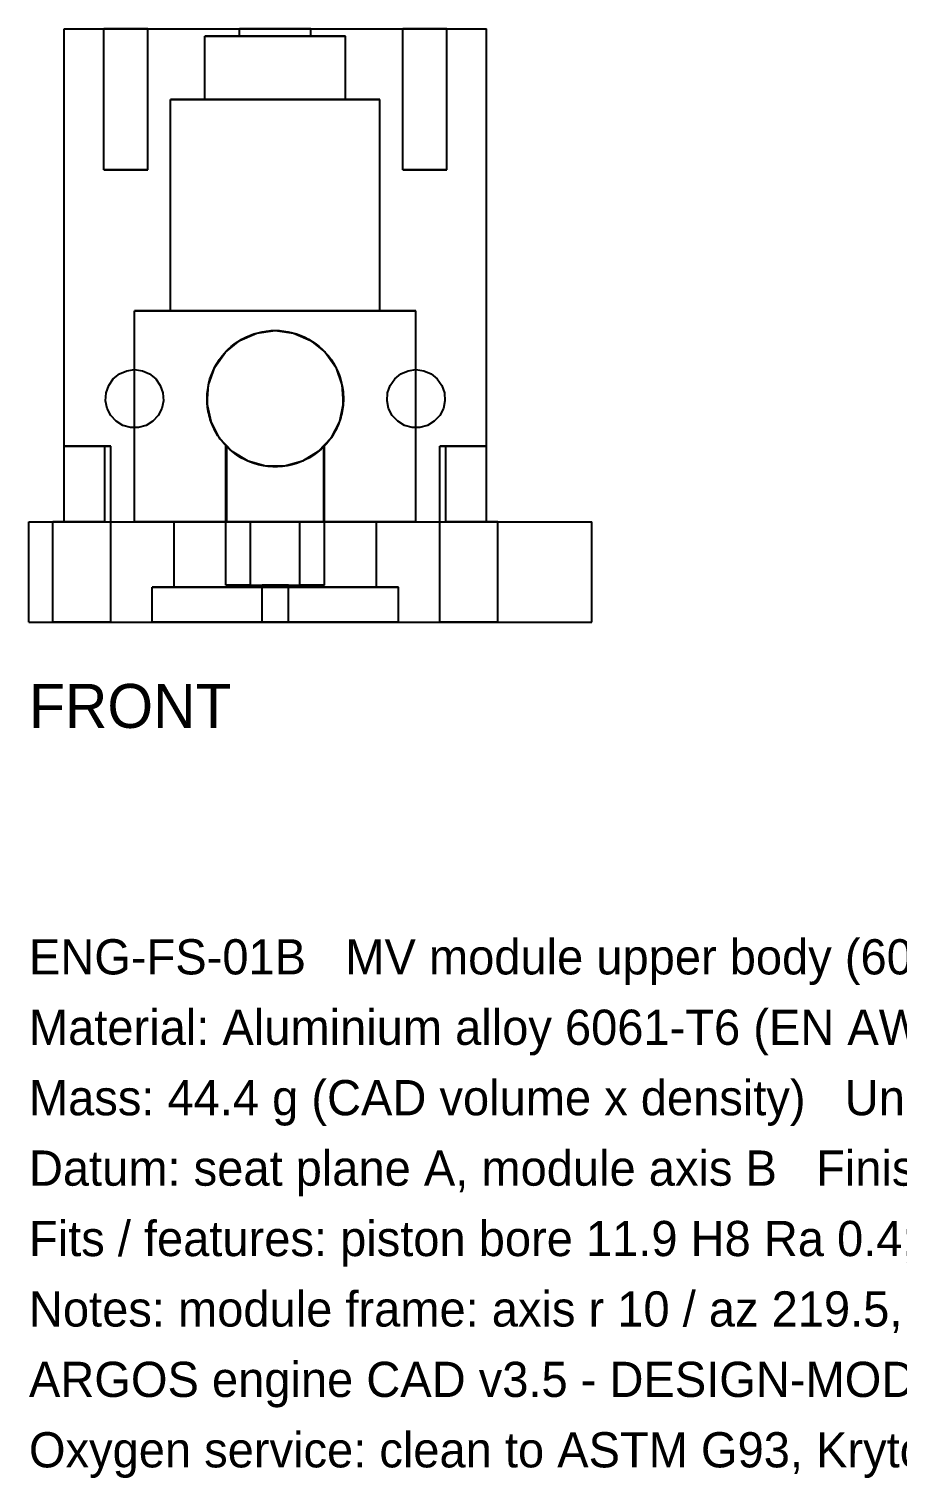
# Model space of a CAD drawing. Header units: millimetres. Extents: x 0 to 258, y -49 to 102.
# Drawn here: x 0 to 49.3, y -48.6 to 33.7 of the extents above; entities that cross this region are included whole.
import ezdxf

# ---------------------------------------------------------------- set-up
doc = ezdxf.new("R2010")
doc.units = ezdxf.units.MM
doc.layers.add('FRONT_HIDDEN', color=8, linetype='CONTINUOUS')
doc.layers.add('FRONT_VISIBLE', color=7, linetype='Continuous')

msp = doc.modelspace()

# ---------------------------------------------------------------- linework, layer by layer
at = {"layer": 'FRONT_HIDDEN'}
for points in [[(2, 33.7), (26, 33.7)], [(2, 10), (2, 33.7)], [(6.75, 33.7), (6.641, 33.7), (6.533, 33.7), (6.424, 33.7), (6.315, 33.7), (6.207, 33.7), (6.098, 33.7), (5.989, 33.7), (5.88, 33.7), (5.772, 33.7), (5.663, 33.7), (5.554, 33.7), (5.446, 33.7), (5.337, 33.7), (5.228, 33.7), (5.12, 33.7), (5.011, 33.7), (4.902, 33.7), (4.793, 33.7), (4.685, 33.7), (4.576, 33.7), (4.467, 33.7), (4.359, 33.7), (4.25, 33.7)], [(4.25, 33.7), (4.359, 33.7), (4.467, 33.7), (4.576, 33.7), (4.685, 33.7), (4.793, 33.7), (4.902, 33.7), (5.011, 33.7), (5.12, 33.7), (5.228, 33.7), (5.337, 33.7), (5.446, 33.7), (5.554, 33.7), (5.663, 33.7), (5.772, 33.7), (5.88, 33.7), (5.989, 33.7), (6.098, 33.7), (6.207, 33.7), (6.315, 33.7), (6.424, 33.7), (6.533, 33.7), (6.641, 33.7), (6.75, 33.7)], [(6.75, 33.7), (6.641, 33.7), (6.533, 33.7), (6.424, 33.7), (6.315, 33.7), (6.207, 33.7), (6.098, 33.7), (5.989, 33.7), (5.88, 33.7), (5.772, 33.7), (5.663, 33.7), (5.554, 33.7), (5.446, 33.7), (5.337, 33.7), (5.228, 33.7), (5.12, 33.7), (5.011, 33.7), (4.902, 33.7), (4.793, 33.7), (4.685, 33.7), (4.576, 33.7), (4.467, 33.7), (4.359, 33.7), (4.25, 33.7)], [(4.25, 33.7), (4.359, 33.7), (4.467, 33.7), (4.576, 33.7), (4.685, 33.7), (4.793, 33.7), (4.902, 33.7), (5.011, 33.7), (5.12, 33.7), (5.228, 33.7), (5.337, 33.7), (5.446, 33.7), (5.554, 33.7), (5.663, 33.7), (5.772, 33.7), (5.88, 33.7), (5.989, 33.7), (6.098, 33.7), (6.207, 33.7), (6.315, 33.7), (6.424, 33.7), (6.533, 33.7), (6.641, 33.7), (6.75, 33.7)], [(4.25, 25.7), (4.25, 33.7)], [(4.25, 25.7), (4.25, 33.7)], [(6.75, 25.7), (6.75, 33.7)], [(6.75, 25.7), (6.75, 33.7)], [(18, 33.3), (17.652, 33.3), (17.304, 33.3), (16.957, 33.3), (16.609, 33.3), (16.261, 33.3), (15.913, 33.3), (15.565, 33.3), (15.217, 33.3), (14.87, 33.3), (14.522, 33.3), (14.174, 33.3), (13.826, 33.3), (13.478, 33.3), (13.13, 33.3), (12.783, 33.3), (12.435, 33.3), (12.087, 33.3), (11.739, 33.3), (11.391, 33.3), (11.043, 33.3), (10.696, 33.3), (10.348, 33.3), (10, 33.3)], [(10, 33.3), (10.348, 33.3), (10.696, 33.3), (11.043, 33.3), (11.391, 33.3), (11.739, 33.3), (12.087, 33.3), (12.435, 33.3), (12.783, 33.3), (13.13, 33.3), (13.478, 33.3), (13.826, 33.3), (14.174, 33.3), (14.522, 33.3), (14.87, 33.3), (15.217, 33.3), (15.565, 33.3), (15.913, 33.3), (16.261, 33.3), (16.609, 33.3), (16.957, 33.3), (17.304, 33.3), (17.652, 33.3), (18, 33.3)], [(10, 29.7), (10, 33.3)], [(16.025, 33.7), (15.849, 33.7), (15.673, 33.7), (15.497, 33.7), (15.321, 33.7), (15.145, 33.7), (14.968, 33.7), (14.792, 33.7), (14.616, 33.7), (14.44, 33.7), (14.264, 33.7), (14.088, 33.7), (13.912, 33.7), (13.736, 33.7), (13.56, 33.7), (13.384, 33.7), (13.208, 33.7), (13.032, 33.7), (12.855, 33.7), (12.679, 33.7), (12.503, 33.7), (12.327, 33.7), (12.151, 33.7), (11.975, 33.7)], [(11.975, 33.7), (12.151, 33.7), (12.327, 33.7), (12.503, 33.7), (12.679, 33.7), (12.855, 33.7), (13.032, 33.7), (13.208, 33.7), (13.384, 33.7), (13.56, 33.7), (13.736, 33.7), (13.912, 33.7), (14.088, 33.7), (14.264, 33.7), (14.44, 33.7), (14.616, 33.7), (14.792, 33.7), (14.968, 33.7), (15.145, 33.7), (15.321, 33.7), (15.497, 33.7), (15.673, 33.7), (15.849, 33.7), (16.025, 33.7)], [(11.975, 33.3), (11.975, 33.7)], [(16.025, 33.3), (15.849, 33.3), (15.673, 33.3), (15.497, 33.3), (15.321, 33.3), (15.145, 33.3), (14.968, 33.3), (14.792, 33.3), (14.616, 33.3), (14.44, 33.3), (14.264, 33.3), (14.088, 33.3), (13.912, 33.3), (13.736, 33.3), (13.56, 33.3), (13.384, 33.3), (13.208, 33.3), (13.032, 33.3), (12.855, 33.3), (12.679, 33.3), (12.503, 33.3), (12.327, 33.3), (12.151, 33.3), (11.975, 33.3)], [(11.975, 33.3), (12.151, 33.3), (12.327, 33.3), (12.503, 33.3), (12.679, 33.3), (12.855, 33.3), (13.032, 33.3), (13.208, 33.3), (13.384, 33.3), (13.56, 33.3), (13.736, 33.3), (13.912, 33.3), (14.088, 33.3), (14.264, 33.3), (14.44, 33.3), (14.616, 33.3), (14.792, 33.3), (14.968, 33.3), (15.145, 33.3), (15.321, 33.3), (15.497, 33.3), (15.673, 33.3), (15.849, 33.3), (16.025, 33.3)], [(16.025, 33.3), (16.025, 33.7)], [(18, 29.7), (18, 33.3)], [(23.75, 33.7), (23.641, 33.7), (23.533, 33.7), (23.424, 33.7), (23.315, 33.7), (23.207, 33.7), (23.098, 33.7), (22.989, 33.7), (22.88, 33.7), (22.772, 33.7), (22.663, 33.7), (22.554, 33.7), (22.446, 33.7), (22.337, 33.7), (22.228, 33.7), (22.12, 33.7), (22.011, 33.7), (21.902, 33.7), (21.793, 33.7), (21.685, 33.7), (21.576, 33.7), (21.467, 33.7), (21.359, 33.7), (21.25, 33.7)], [(21.25, 33.7), (21.359, 33.7), (21.467, 33.7), (21.576, 33.7), (21.685, 33.7), (21.793, 33.7), (21.902, 33.7), (22.011, 33.7), (22.12, 33.7), (22.228, 33.7), (22.337, 33.7), (22.446, 33.7), (22.554, 33.7), (22.663, 33.7), (22.772, 33.7), (22.88, 33.7), (22.989, 33.7), (23.098, 33.7), (23.207, 33.7), (23.315, 33.7), (23.424, 33.7), (23.533, 33.7), (23.641, 33.7), (23.75, 33.7)], [(23.75, 33.7), (23.641, 33.7), (23.533, 33.7), (23.424, 33.7), (23.315, 33.7), (23.207, 33.7), (23.098, 33.7), (22.989, 33.7), (22.88, 33.7), (22.772, 33.7), (22.663, 33.7), (22.554, 33.7), (22.446, 33.7), (22.337, 33.7), (22.228, 33.7), (22.12, 33.7), (22.011, 33.7), (21.902, 33.7), (21.793, 33.7), (21.685, 33.7), (21.576, 33.7), (21.467, 33.7), (21.359, 33.7), (21.25, 33.7)], [(21.25, 33.7), (21.359, 33.7), (21.467, 33.7), (21.576, 33.7), (21.685, 33.7), (21.793, 33.7), (21.902, 33.7), (22.011, 33.7), (22.12, 33.7), (22.228, 33.7), (22.337, 33.7), (22.446, 33.7), (22.554, 33.7), (22.663, 33.7), (22.772, 33.7), (22.88, 33.7), (22.989, 33.7), (23.098, 33.7), (23.207, 33.7), (23.315, 33.7), (23.424, 33.7), (23.533, 33.7), (23.641, 33.7), (23.75, 33.7)], [(21.25, 25.7), (21.25, 33.7)], [(21.25, 25.7), (21.25, 33.7)], [(23.75, 25.7), (23.75, 33.7)], [(23.75, 25.7), (23.75, 33.7)], [(26, 10), (26, 33.7)], [(19.95, 29.7), (19.433, 29.7), (18.915, 29.7), (18.398, 29.7), (17.88, 29.7), (17.363, 29.7), (16.846, 29.7), (16.328, 29.7), (15.811, 29.7), (15.293, 29.7), (14.776, 29.7), (14.259, 29.7), (13.741, 29.7), (13.224, 29.7), (12.707, 29.7), (12.189, 29.7), (11.672, 29.7), (11.154, 29.7), (10.637, 29.7), (10.12, 29.7), (9.602, 29.7), (9.085, 29.7), (8.567, 29.7), (8.05, 29.7)], [(8.05, 29.7), (8.567, 29.7), (9.085, 29.7), (9.602, 29.7), (10.12, 29.7), (10.637, 29.7), (11.154, 29.7), (11.672, 29.7), (12.189, 29.7), (12.707, 29.7), (13.224, 29.7), (13.741, 29.7), (14.259, 29.7), (14.776, 29.7), (15.293, 29.7), (15.811, 29.7), (16.328, 29.7), (16.846, 29.7), (17.363, 29.7), (17.88, 29.7), (18.398, 29.7), (18.915, 29.7), (19.433, 29.7), (19.95, 29.7)], [(8.05, 17.7), (8.05, 29.7)], [(18, 29.7), (17.652, 29.7), (17.304, 29.7), (16.957, 29.7), (16.609, 29.7), (16.261, 29.7), (15.913, 29.7), (15.565, 29.7), (15.217, 29.7), (14.87, 29.7), (14.522, 29.7), (14.174, 29.7), (13.826, 29.7), (13.478, 29.7), (13.13, 29.7), (12.783, 29.7), (12.435, 29.7), (12.087, 29.7), (11.739, 29.7), (11.391, 29.7), (11.043, 29.7), (10.696, 29.7), (10.348, 29.7), (10, 29.7)], [(10, 29.7), (10.348, 29.7), (10.696, 29.7), (11.043, 29.7), (11.391, 29.7), (11.739, 29.7), (12.087, 29.7), (12.435, 29.7), (12.783, 29.7), (13.13, 29.7), (13.478, 29.7), (13.826, 29.7), (14.174, 29.7), (14.522, 29.7), (14.87, 29.7), (15.217, 29.7), (15.565, 29.7), (15.913, 29.7), (16.261, 29.7), (16.609, 29.7), (16.957, 29.7), (17.304, 29.7), (17.652, 29.7), (18, 29.7)], [(19.95, 17.7), (19.95, 29.7)], [(6.75, 25.7), (6.641, 25.7), (6.533, 25.7), (6.424, 25.7), (6.315, 25.7), (6.207, 25.7), (6.098, 25.7), (5.989, 25.7), (5.88, 25.7), (5.772, 25.7), (5.663, 25.7), (5.554, 25.7), (5.446, 25.7), (5.337, 25.7), (5.228, 25.7), (5.12, 25.7), (5.011, 25.7), (4.902, 25.7), (4.793, 25.7), (4.685, 25.7), (4.576, 25.7), (4.467, 25.7), (4.359, 25.7), (4.25, 25.7)], [(4.25, 25.7), (4.359, 25.7), (4.467, 25.7), (4.576, 25.7), (4.685, 25.7), (4.793, 25.7), (4.902, 25.7), (5.011, 25.7), (5.12, 25.7), (5.228, 25.7), (5.337, 25.7), (5.446, 25.7), (5.554, 25.7), (5.663, 25.7), (5.772, 25.7), (5.88, 25.7), (5.989, 25.7), (6.098, 25.7), (6.207, 25.7), (6.315, 25.7), (6.424, 25.7), (6.533, 25.7), (6.641, 25.7), (6.75, 25.7)], [(6.75, 25.7), (6.641, 25.7), (6.533, 25.7), (6.424, 25.7), (6.315, 25.7), (6.207, 25.7), (6.098, 25.7), (5.989, 25.7), (5.88, 25.7), (5.772, 25.7), (5.663, 25.7), (5.554, 25.7), (5.446, 25.7), (5.337, 25.7), (5.228, 25.7), (5.12, 25.7), (5.011, 25.7), (4.902, 25.7), (4.793, 25.7), (4.685, 25.7), (4.576, 25.7), (4.467, 25.7), (4.359, 25.7), (4.25, 25.7)], [(4.25, 25.7), (4.359, 25.7), (4.467, 25.7), (4.576, 25.7), (4.685, 25.7), (4.793, 25.7), (4.902, 25.7), (5.011, 25.7), (5.12, 25.7), (5.228, 25.7), (5.337, 25.7), (5.446, 25.7), (5.554, 25.7), (5.663, 25.7), (5.772, 25.7), (5.88, 25.7), (5.989, 25.7), (6.098, 25.7), (6.207, 25.7), (6.315, 25.7), (6.424, 25.7), (6.533, 25.7), (6.641, 25.7), (6.75, 25.7)], [(23.75, 25.7), (23.641, 25.7), (23.533, 25.7), (23.424, 25.7), (23.315, 25.7), (23.207, 25.7), (23.098, 25.7), (22.989, 25.7), (22.88, 25.7), (22.772, 25.7), (22.663, 25.7), (22.554, 25.7), (22.446, 25.7), (22.337, 25.7), (22.228, 25.7), (22.12, 25.7), (22.011, 25.7), (21.902, 25.7), (21.793, 25.7), (21.685, 25.7), (21.576, 25.7), (21.467, 25.7), (21.359, 25.7), (21.25, 25.7)], [(21.25, 25.7), (21.359, 25.7), (21.467, 25.7), (21.576, 25.7), (21.685, 25.7), (21.793, 25.7), (21.902, 25.7), (22.011, 25.7), (22.12, 25.7), (22.228, 25.7), (22.337, 25.7), (22.446, 25.7), (22.554, 25.7), (22.663, 25.7), (22.772, 25.7), (22.88, 25.7), (22.989, 25.7), (23.098, 25.7), (23.207, 25.7), (23.315, 25.7), (23.424, 25.7), (23.533, 25.7), (23.641, 25.7), (23.75, 25.7)], [(23.75, 25.7), (23.641, 25.7), (23.533, 25.7), (23.424, 25.7), (23.315, 25.7), (23.207, 25.7), (23.098, 25.7), (22.989, 25.7), (22.88, 25.7), (22.772, 25.7), (22.663, 25.7), (22.554, 25.7), (22.446, 25.7), (22.337, 25.7), (22.228, 25.7), (22.12, 25.7), (22.011, 25.7), (21.902, 25.7), (21.793, 25.7), (21.685, 25.7), (21.576, 25.7), (21.467, 25.7), (21.359, 25.7), (21.25, 25.7)], [(21.25, 25.7), (21.359, 25.7), (21.467, 25.7), (21.576, 25.7), (21.685, 25.7), (21.793, 25.7), (21.902, 25.7), (22.011, 25.7), (22.12, 25.7), (22.228, 25.7), (22.337, 25.7), (22.446, 25.7), (22.554, 25.7), (22.663, 25.7), (22.772, 25.7), (22.88, 25.7), (22.989, 25.7), (23.098, 25.7), (23.207, 25.7), (23.315, 25.7), (23.424, 25.7), (23.533, 25.7), (23.641, 25.7), (23.75, 25.7)], [(22, 17.7), (21.304, 17.7), (20.609, 17.7), (19.913, 17.7), (19.217, 17.7), (18.522, 17.7), (17.826, 17.7), (17.13, 17.7), (16.435, 17.7), (15.739, 17.7), (15.043, 17.7), (14.348, 17.7), (13.652, 17.7), (12.957, 17.7), (12.261, 17.7), (11.565, 17.7), (10.87, 17.7), (10.174, 17.7), (9.478, 17.7), (8.783, 17.7), (8.087, 17.7), (7.391, 17.7), (6.696, 17.7), (6, 17.7)], [(6, 17.7), (6.696, 17.7), (7.391, 17.7), (8.087, 17.7), (8.783, 17.7), (9.478, 17.7), (10.174, 17.7), (10.87, 17.7), (11.565, 17.7), (12.261, 17.7), (12.957, 17.7), (13.652, 17.7), (14.348, 17.7), (15.043, 17.7), (15.739, 17.7), (16.435, 17.7), (17.13, 17.7), (17.826, 17.7), (18.522, 17.7), (19.217, 17.7), (19.913, 17.7), (20.609, 17.7), (21.304, 17.7), (22, 17.7)], [(6, 5.7), (6, 17.7)], [(19.95, 17.7), (19.433, 17.7), (18.915, 17.7), (18.398, 17.7), (17.88, 17.7), (17.363, 17.7), (16.846, 17.7), (16.328, 17.7), (15.811, 17.7), (15.293, 17.7), (14.776, 17.7), (14.259, 17.7), (13.741, 17.7), (13.224, 17.7), (12.707, 17.7), (12.189, 17.7), (11.672, 17.7), (11.154, 17.7), (10.637, 17.7), (10.12, 17.7), (9.602, 17.7), (9.085, 17.7), (8.567, 17.7), (8.05, 17.7)], [(8.05, 17.7), (8.567, 17.7), (9.085, 17.7), (9.602, 17.7), (10.12, 17.7), (10.637, 17.7), (11.154, 17.7), (11.672, 17.7), (12.189, 17.7), (12.707, 17.7), (13.224, 17.7), (13.741, 17.7), (14.259, 17.7), (14.776, 17.7), (15.293, 17.7), (15.811, 17.7), (16.328, 17.7), (16.846, 17.7), (17.363, 17.7), (17.88, 17.7), (18.398, 17.7), (18.915, 17.7), (19.433, 17.7), (19.95, 17.7)], [(22, 5.7), (22, 17.7)], [(6, 14.35), (6.445, 14.289), (6.857, 14.11), (7.206, 13.826), (7.465, 13.459), (7.615, 13.036), (7.646, 12.587), (7.555, 12.147), (7.348, 11.748), (7.041, 11.42), (6.657, 11.187), (6.225, 11.065), (5.775, 11.065), (5.343, 11.187), (4.959, 11.42), (4.652, 11.748), (4.445, 12.147), (4.354, 12.587), (4.385, 13.036), (4.535, 13.459), (4.794, 13.826), (5.143, 14.11), (5.555, 14.289), (6, 14.35)], [(22, 14.35), (22.445, 14.289), (22.857, 14.11), (23.206, 13.826), (23.465, 13.459), (23.615, 13.036), (23.646, 12.587), (23.555, 12.147), (23.348, 11.748), (23.041, 11.42), (22.657, 11.187), (22.225, 11.065), (21.775, 11.065), (21.343, 11.187), (20.959, 11.42), (20.652, 11.748), (20.445, 12.147), (20.354, 12.587), (20.385, 13.036), (20.535, 13.459), (20.794, 13.826), (21.143, 14.11), (21.555, 14.289), (22, 14.35)], [(10.145, 12.305), (10.142, 12.34), (10.139, 12.374), (10.136, 12.408), (10.134, 12.442), (10.131, 12.477), (10.13, 12.511), (10.128, 12.545), (10.127, 12.58), (10.126, 12.614), (10.125, 12.648), (10.125, 12.683), (10.125, 12.717), (10.125, 12.752), (10.126, 12.786), (10.127, 12.82), (10.128, 12.855), (10.13, 12.889), (10.131, 12.923), (10.134, 12.958), (10.136, 12.992), (10.139, 13.026), (10.142, 13.06), (10.145, 13.095)], [(17.855, 13.095), (17.858, 13.06), (17.861, 13.026), (17.864, 12.992), (17.866, 12.958), (17.869, 12.923), (17.87, 12.889), (17.872, 12.855), (17.873, 12.82), (17.874, 12.786), (17.875, 12.752), (17.875, 12.717), (17.875, 12.683), (17.875, 12.648), (17.874, 12.614), (17.873, 12.58), (17.872, 12.545), (17.87, 12.511), (17.869, 12.477), (17.866, 12.442), (17.864, 12.408), (17.861, 12.374), (17.858, 12.34), (17.855, 12.305)], [(11.243, 9.977), (11.164, 10.059), (11.088, 10.144), (11.014, 10.231), (10.942, 10.32), (10.874, 10.411), (10.808, 10.504), (10.744, 10.599), (10.684, 10.695), (10.626, 10.794), (10.572, 10.894), (10.52, 10.996), (10.471, 11.099), (10.426, 11.204), (10.383, 11.309), (10.344, 11.417), (10.308, 11.525), (10.275, 11.634), (10.245, 11.744), (10.218, 11.855), (10.195, 11.967), (10.175, 12.079), (10.158, 12.192), (10.145, 12.305)], [(17.855, 12.305), (17.842, 12.192), (17.825, 12.079), (17.805, 11.967), (17.782, 11.855), (17.755, 11.744), (17.725, 11.634), (17.692, 11.525), (17.656, 11.417), (17.617, 11.309), (17.574, 11.204), (17.529, 11.099), (17.48, 10.996), (17.428, 10.894), (17.374, 10.794), (17.316, 10.695), (17.256, 10.599), (17.192, 10.504), (17.126, 10.411), (17.058, 10.32), (16.986, 10.231), (16.912, 10.144), (16.836, 10.059), (16.757, 9.977)], [(2, 10), (4.312, 10)], [(2, 10), (2.115, 10), (2.23, 10), (2.346, 10), (2.461, 10), (2.576, 10), (2.691, 10), (2.807, 10), (2.922, 10), (3.037, 10), (3.152, 10), (3.267, 10), (3.383, 10), (3.498, 10), (3.613, 10), (3.728, 10), (3.843, 10), (3.959, 10), (4.074, 10), (4.189, 10), (4.304, 10), (4.42, 10), (4.535, 10), (4.65, 10)], [(2, 5.7), (2, 10)], [(4.312, 5.7), (4.312, 10)], [(4.65, 10), (4.635, 10), (4.621, 10), (4.606, 10), (4.591, 10), (4.577, 10), (4.562, 10), (4.547, 10), (4.533, 10), (4.518, 10), (4.503, 10), (4.489, 10), (4.474, 10), (4.459, 10), (4.445, 10), (4.43, 10), (4.415, 10), (4.4, 10), (4.386, 10), (4.371, 10), (4.356, 10), (4.342, 10), (4.327, 10), (4.312, 10)], [(4.312, 10), (4.327, 10), (4.342, 10), (4.356, 10), (4.371, 10), (4.386, 10), (4.4, 10), (4.415, 10), (4.43, 10), (4.445, 10), (4.459, 10), (4.474, 10), (4.489, 10), (4.503, 10), (4.518, 10), (4.533, 10), (4.547, 10), (4.562, 10), (4.577, 10), (4.591, 10), (4.606, 10), (4.621, 10), (4.635, 10), (4.65, 10)], [(4.65, 10), (4.635, 10), (4.621, 10), (4.606, 10), (4.591, 10), (4.577, 10), (4.562, 10), (4.547, 10), (4.533, 10), (4.518, 10), (4.503, 10), (4.489, 10), (4.474, 10), (4.459, 10), (4.445, 10), (4.43, 10), (4.415, 10), (4.4, 10), (4.386, 10), (4.371, 10), (4.356, 10), (4.342, 10), (4.327, 10), (4.312, 10)], [(4.65, 0), (4.65, 10)], [(4.65, 0), (4.65, 10)], [(11.2, 10.021), (11.202, 10.019), (11.204, 10.017), (11.206, 10.015), (11.207, 10.013), (11.209, 10.012), (11.211, 10.01), (11.213, 10.008), (11.215, 10.006), (11.217, 10.004), (11.219, 10.002), (11.221, 10), (11.222, 9.998), (11.224, 9.996), (11.226, 9.994), (11.228, 9.992), (11.23, 9.99), (11.232, 9.988), (11.234, 9.986), (11.236, 9.984), (11.238, 9.983), (11.239, 9.981), (11.241, 9.979), (11.243, 9.977)], [(11.2, 2.1), (11.2, 10.021)], [(11.243, 5.7), (11.243, 9.977)], [(16.757, 5.7), (16.757, 9.977)], [(16.8, 2.1), (16.8, 10.021)], [(23.688, 10), (23.673, 10), (23.658, 10), (23.644, 10), (23.629, 10), (23.614, 10), (23.6, 10), (23.585, 10), (23.57, 10), (23.555, 10), (23.541, 10), (23.526, 10), (23.511, 10), (23.497, 10), (23.482, 10), (23.467, 10), (23.453, 10), (23.438, 10), (23.423, 10), (23.409, 10), (23.394, 10), (23.379, 10), (23.365, 10), (23.35, 10)], [(23.35, 10), (23.465, 10), (23.58, 10), (23.696, 10), (23.811, 10), (23.926, 10), (24.041, 10), (24.157, 10), (24.272, 10), (24.387, 10), (24.502, 10), (24.617, 10), (24.733, 10), (24.848, 10), (24.963, 10), (25.078, 10), (25.193, 10), (25.309, 10), (25.424, 10), (25.539, 10), (25.654, 10), (25.77, 10), (25.885, 10), (26, 10)], [(23.688, 10), (23.673, 10), (23.658, 10), (23.644, 10), (23.629, 10), (23.614, 10), (23.6, 10), (23.585, 10), (23.57, 10), (23.555, 10), (23.541, 10), (23.526, 10), (23.511, 10), (23.497, 10), (23.482, 10), (23.467, 10), (23.453, 10), (23.438, 10), (23.423, 10), (23.409, 10), (23.394, 10), (23.379, 10), (23.365, 10), (23.35, 10)], [(23.35, 10), (23.365, 10), (23.379, 10), (23.394, 10), (23.409, 10), (23.423, 10), (23.438, 10), (23.453, 10), (23.467, 10), (23.482, 10), (23.497, 10), (23.511, 10), (23.526, 10), (23.541, 10), (23.555, 10), (23.57, 10), (23.585, 10), (23.6, 10), (23.614, 10), (23.629, 10), (23.644, 10), (23.658, 10), (23.673, 10), (23.688, 10)], [(23.35, 0), (23.35, 10)], [(23.35, 0), (23.35, 10)], [(23.688, 5.7), (23.688, 10)], [(23.688, 10), (26, 10)], [(26, 5.7), (26, 10)], [(0, 0), (0, 5.7)], [(0, 5.7), (32, 5.7)], [(4.312, 5.7), (4.184, 5.7), (4.055, 5.7), (3.926, 5.7), (3.797, 5.7), (3.668, 5.7), (3.54, 5.7), (3.411, 5.7), (3.282, 5.7), (3.153, 5.7), (3.024, 5.7), (2.896, 5.7), (2.767, 5.7), (2.638, 5.7), (2.509, 5.7), (2.38, 5.7), (2.252, 5.7), (2.123, 5.7), (1.994, 5.7), (1.865, 5.7), (1.736, 5.7), (1.608, 5.7), (1.479, 5.7), (1.35, 5.7)], [(1.35, 5.7), (1.378, 5.7), (1.407, 5.7), (1.435, 5.7), (1.463, 5.7), (1.491, 5.7), (1.52, 5.7), (1.548, 5.7), (1.576, 5.7), (1.604, 5.7), (1.633, 5.7), (1.661, 5.7), (1.689, 5.7), (1.717, 5.7), (1.746, 5.7), (1.774, 5.7), (1.802, 5.7), (1.83, 5.7), (1.859, 5.7), (1.887, 5.7), (1.915, 5.7), (1.943, 5.7), (1.972, 5.7), (2, 5.7)], [(2, 5.7), (1.972, 5.7), (1.943, 5.7), (1.915, 5.7), (1.887, 5.7), (1.859, 5.7), (1.83, 5.7), (1.802, 5.7), (1.774, 5.7), (1.746, 5.7), (1.717, 5.7), (1.689, 5.7), (1.661, 5.7), (1.633, 5.7), (1.604, 5.7), (1.576, 5.7), (1.548, 5.7), (1.52, 5.7), (1.491, 5.7), (1.463, 5.7), (1.435, 5.7), (1.407, 5.7), (1.378, 5.7), (1.35, 5.7)], [(1.35, 5.7), (1.479, 5.7), (1.608, 5.7), (1.736, 5.7), (1.865, 5.7), (1.994, 5.7), (2.123, 5.7), (2.252, 5.7), (2.38, 5.7), (2.509, 5.7), (2.638, 5.7), (2.767, 5.7), (2.896, 5.7), (3.024, 5.7), (3.153, 5.7), (3.282, 5.7), (3.411, 5.7), (3.54, 5.7), (3.668, 5.7), (3.797, 5.7), (3.926, 5.7), (4.055, 5.7), (4.184, 5.7), (4.312, 5.7)], [(1.35, 0), (1.35, 5.7)], [(1.35, 0), (1.35, 5.7)], [(4.312, 5.7), (23.688, 5.7)], [(4.312, 5.7), (23.688, 5.7)], [(22, 5.7), (21.304, 5.7), (20.609, 5.7), (19.913, 5.7), (19.217, 5.7), (18.522, 5.7), (17.826, 5.7), (17.13, 5.7), (16.435, 5.7), (15.739, 5.7), (15.043, 5.7), (14.348, 5.7), (13.652, 5.7), (12.957, 5.7), (12.261, 5.7), (11.565, 5.7), (10.87, 5.7), (10.174, 5.7), (9.478, 5.7), (8.783, 5.7), (8.087, 5.7), (7.391, 5.7), (6.696, 5.7), (6, 5.7)], [(6, 5.7), (6.228, 5.7), (6.456, 5.7), (6.684, 5.7), (6.912, 5.7), (7.14, 5.7), (7.368, 5.7), (7.596, 5.7), (7.824, 5.7), (8.052, 5.7), (8.28, 5.7), (8.508, 5.7), (8.736, 5.7), (8.964, 5.7), (9.192, 5.7), (9.419, 5.7), (9.647, 5.7), (9.875, 5.7), (10.103, 5.7), (10.331, 5.7), (10.559, 5.7), (10.787, 5.7), (11.015, 5.7), (11.243, 5.7)], [(19.75, 5.7), (19.25, 5.7), (18.75, 5.7), (18.25, 5.7), (17.75, 5.7), (17.25, 5.7), (16.75, 5.7), (16.25, 5.7), (15.75, 5.7), (15.25, 5.7), (14.75, 5.7), (14.25, 5.7), (13.75, 5.7), (13.25, 5.7), (12.75, 5.7), (12.25, 5.7), (11.75, 5.7), (11.25, 5.7), (10.75, 5.7), (10.25, 5.7), (9.75, 5.7), (9.25, 5.7), (8.75, 5.7), (8.25, 5.7)], [(8.25, 5.7), (8.439, 5.7), (8.628, 5.7), (8.817, 5.7), (9.006, 5.7), (9.195, 5.7), (9.384, 5.7), (9.573, 5.7), (9.762, 5.7), (9.951, 5.7), (10.14, 5.7), (10.329, 5.7), (10.518, 5.7), (10.707, 5.7), (10.896, 5.7), (11.086, 5.7), (11.275, 5.7), (11.464, 5.7), (11.653, 5.7), (11.842, 5.7), (12.031, 5.7), (12.22, 5.7), (12.409, 5.7), (12.598, 5.7)], [(8.25, 2), (8.25, 5.7)], [(12.598, 5.7), (12.539, 5.7), (12.48, 5.7), (12.421, 5.7), (12.362, 5.7), (12.303, 5.7), (12.244, 5.7), (12.186, 5.7), (12.127, 5.7), (12.068, 5.7), (12.009, 5.7), (11.95, 5.7), (11.891, 5.7), (11.832, 5.7), (11.773, 5.7), (11.714, 5.7), (11.655, 5.7), (11.597, 5.7), (11.538, 5.7), (11.479, 5.7), (11.42, 5.7), (11.361, 5.7), (11.302, 5.7), (11.243, 5.7)], [(12.598, 2.1), (12.598, 5.7)], [(15.402, 2.1), (15.402, 5.7)], [(16.757, 5.7), (16.698, 5.7), (16.639, 5.7), (16.58, 5.7), (16.521, 5.7), (16.462, 5.7), (16.403, 5.7), (16.345, 5.7), (16.286, 5.7), (16.227, 5.7), (16.168, 5.7), (16.109, 5.7), (16.05, 5.7), (15.991, 5.7), (15.932, 5.7), (15.873, 5.7), (15.814, 5.7), (15.756, 5.7), (15.697, 5.7), (15.638, 5.7), (15.579, 5.7), (15.52, 5.7), (15.461, 5.7), (15.402, 5.7)], [(15.402, 5.7), (15.591, 5.7), (15.78, 5.7), (15.969, 5.7), (16.158, 5.7), (16.347, 5.7), (16.536, 5.7), (16.725, 5.7), (16.914, 5.7), (17.104, 5.7), (17.293, 5.7), (17.482, 5.7), (17.671, 5.7), (17.86, 5.7), (18.049, 5.7), (18.238, 5.7), (18.427, 5.7), (18.616, 5.7), (18.805, 5.7), (18.994, 5.7), (19.183, 5.7), (19.372, 5.7), (19.561, 5.7), (19.75, 5.7)], [(16.757, 5.7), (16.985, 5.7), (17.213, 5.7), (17.441, 5.7), (17.669, 5.7), (17.897, 5.7), (18.125, 5.7), (18.353, 5.7), (18.581, 5.7), (18.808, 5.7), (19.036, 5.7), (19.264, 5.7), (19.492, 5.7), (19.72, 5.7), (19.948, 5.7), (20.176, 5.7), (20.404, 5.7), (20.632, 5.7), (20.86, 5.7), (21.088, 5.7), (21.316, 5.7), (21.544, 5.7), (21.772, 5.7), (22, 5.7)], [(19.75, 2), (19.75, 5.7)], [(26.65, 5.7), (26.521, 5.7), (26.392, 5.7), (26.264, 5.7), (26.135, 5.7), (26.006, 5.7), (25.877, 5.7), (25.748, 5.7), (25.62, 5.7), (25.491, 5.7), (25.362, 5.7), (25.233, 5.7), (25.104, 5.7), (24.976, 5.7), (24.847, 5.7), (24.718, 5.7), (24.589, 5.7), (24.46, 5.7), (24.332, 5.7), (24.203, 5.7), (24.074, 5.7), (23.945, 5.7), (23.816, 5.7), (23.688, 5.7)], [(23.688, 5.7), (23.816, 5.7), (23.945, 5.7), (24.074, 5.7), (24.203, 5.7), (24.332, 5.7), (24.46, 5.7), (24.589, 5.7), (24.718, 5.7), (24.847, 5.7), (24.976, 5.7), (25.104, 5.7), (25.233, 5.7), (25.362, 5.7), (25.491, 5.7), (25.62, 5.7), (25.748, 5.7), (25.877, 5.7), (26.006, 5.7), (26.135, 5.7), (26.264, 5.7), (26.392, 5.7), (26.521, 5.7), (26.65, 5.7)], [(26, 5.7), (26.028, 5.7), (26.057, 5.7), (26.085, 5.7), (26.113, 5.7), (26.141, 5.7), (26.17, 5.7), (26.198, 5.7), (26.226, 5.7), (26.254, 5.7), (26.283, 5.7), (26.311, 5.7), (26.339, 5.7), (26.367, 5.7), (26.396, 5.7), (26.424, 5.7), (26.452, 5.7), (26.48, 5.7), (26.509, 5.7), (26.537, 5.7), (26.565, 5.7), (26.593, 5.7), (26.622, 5.7), (26.65, 5.7)], [(26.65, 5.7), (26.622, 5.7), (26.593, 5.7), (26.565, 5.7), (26.537, 5.7), (26.509, 5.7), (26.48, 5.7), (26.452, 5.7), (26.424, 5.7), (26.396, 5.7), (26.367, 5.7), (26.339, 5.7), (26.311, 5.7), (26.283, 5.7), (26.254, 5.7), (26.226, 5.7), (26.198, 5.7), (26.17, 5.7), (26.141, 5.7), (26.113, 5.7), (26.085, 5.7), (26.057, 5.7), (26.028, 5.7), (26, 5.7)], [(26.65, 0), (26.65, 5.7)], [(26.65, 0), (26.65, 5.7)], [(32, 0), (32, 5.7)], [(21, 2), (20.391, 2), (19.783, 2), (19.174, 2), (18.565, 2), (17.957, 2), (17.348, 2), (16.739, 2), (16.13, 2), (15.522, 2), (14.913, 2), (14.304, 2), (13.696, 2), (13.087, 2), (12.478, 2), (11.87, 2), (11.261, 2), (10.652, 2), (10.043, 2), (9.435, 2), (8.826, 2), (8.217, 2), (7.609, 2), (7, 2)], [(7, 2), (7.609, 2), (8.217, 2), (8.826, 2), (9.435, 2), (10.043, 2), (10.652, 2), (11.261, 2), (11.87, 2), (12.478, 2), (13.087, 2), (13.696, 2), (14.304, 2), (14.913, 2), (15.522, 2), (16.13, 2), (16.739, 2), (17.348, 2), (17.957, 2), (18.565, 2), (19.174, 2), (19.783, 2), (20.391, 2), (21, 2)], [(7, 0), (7, 2)], [(19.75, 2), (19.25, 2), (18.75, 2), (18.25, 2), (17.75, 2), (17.25, 2), (16.75, 2), (16.25, 2), (15.75, 2), (15.25, 2), (14.75, 2), (14.25, 2), (13.75, 2), (13.25, 2), (12.75, 2), (12.25, 2), (11.75, 2), (11.25, 2), (10.75, 2), (10.25, 2), (9.75, 2), (9.25, 2), (8.75, 2), (8.25, 2)], [(8.25, 2), (8.75, 2), (9.25, 2), (9.75, 2), (10.25, 2), (10.75, 2), (11.25, 2), (11.75, 2), (12.25, 2), (12.75, 2), (13.25, 2), (13.75, 2), (14.25, 2), (14.75, 2), (15.25, 2), (15.75, 2), (16.25, 2), (16.75, 2), (17.25, 2), (17.75, 2), (18.25, 2), (18.75, 2), (19.25, 2), (19.75, 2)], [(12.598, 2.1), (12.537, 2.1), (12.476, 2.1), (12.415, 2.1), (12.355, 2.1), (12.294, 2.1), (12.233, 2.1), (12.172, 2.1), (12.112, 2.1), (12.051, 2.1), (11.99, 2.1), (11.929, 2.1), (11.869, 2.1), (11.808, 2.1), (11.747, 2.1), (11.686, 2.1), (11.625, 2.1), (11.565, 2.1), (11.504, 2.1), (11.443, 2.1), (11.382, 2.1), (11.322, 2.1), (11.261, 2.1), (11.2, 2.1)], [(11.2, 2.1), (11.443, 2.1), (11.687, 2.1), (11.93, 2.1), (12.174, 2.1), (12.417, 2.1), (12.661, 2.1), (12.904, 2.1), (13.148, 2.1), (13.391, 2.1), (13.635, 2.1), (13.878, 2.1), (14.122, 2.1), (14.365, 2.1), (14.609, 2.1), (14.852, 2.1), (15.096, 2.1), (15.339, 2.1), (15.583, 2.1), (15.826, 2.1), (16.07, 2.1), (16.313, 2.1), (16.557, 2.1), (16.8, 2.1)], [(12.598, 2.1), (12.72, 2.1), (12.842, 2.1), (12.964, 2.1), (13.086, 2.1), (13.207, 2.1), (13.329, 2.1), (13.451, 2.1), (13.573, 2.1), (13.695, 2.1), (13.817, 2.1), (13.939, 2.1), (14.061, 2.1), (14.183, 2.1), (14.305, 2.1), (14.427, 2.1), (14.549, 2.1), (14.671, 2.1), (14.793, 2.1), (14.914, 2.1), (15.036, 2.1), (15.158, 2.1), (15.28, 2.1), (15.402, 2.1)], [(14.75, 2.1), (14.685, 2.1), (14.62, 2.1), (14.554, 2.1), (14.489, 2.1), (14.424, 2.1), (14.359, 2.1), (14.293, 2.1), (14.228, 2.1), (14.163, 2.1), (14.098, 2.1), (14.033, 2.1), (13.967, 2.1), (13.902, 2.1), (13.837, 2.1), (13.772, 2.1), (13.707, 2.1), (13.641, 2.1), (13.576, 2.1), (13.511, 2.1), (13.446, 2.1), (13.38, 2.1), (13.315, 2.1), (13.25, 2.1)], [(13.25, 2.1), (13.315, 2.1), (13.38, 2.1), (13.446, 2.1), (13.511, 2.1), (13.576, 2.1), (13.641, 2.1), (13.707, 2.1), (13.772, 2.1), (13.837, 2.1), (13.902, 2.1), (13.967, 2.1), (14.033, 2.1), (14.098, 2.1), (14.163, 2.1), (14.228, 2.1), (14.293, 2.1), (14.359, 2.1), (14.424, 2.1), (14.489, 2.1), (14.554, 2.1), (14.62, 2.1), (14.685, 2.1), (14.75, 2.1)], [(13.25, 0), (13.25, 2.1)], [(14.75, 0), (14.75, 2.1)], [(16.8, 2.1), (16.739, 2.1), (16.678, 2.1), (16.618, 2.1), (16.557, 2.1), (16.496, 2.1), (16.435, 2.1), (16.375, 2.1), (16.314, 2.1), (16.253, 2.1), (16.192, 2.1), (16.131, 2.1), (16.071, 2.1), (16.01, 2.1), (15.949, 2.1), (15.888, 2.1), (15.828, 2.1), (15.767, 2.1), (15.706, 2.1), (15.645, 2.1), (15.585, 2.1), (15.524, 2.1), (15.463, 2.1), (15.402, 2.1)], [(21, 0), (21, 2)], [(0, 0), (32, 0)], [(4.65, 0), (4.507, 0), (4.363, 0), (4.22, 0), (4.076, 0), (3.933, 0), (3.789, 0), (3.646, 0), (3.502, 0), (3.359, 0), (3.215, 0), (3.072, 0), (2.928, 0), (2.785, 0), (2.641, 0), (2.498, 0), (2.354, 0), (2.211, 0), (2.067, 0), (1.924, 0), (1.78, 0), (1.637, 0), (1.493, 0), (1.35, 0)], [(1.35, 0), (1.493, 0), (1.637, 0), (1.78, 0), (1.924, 0), (2.067, 0), (2.211, 0), (2.354, 0), (2.498, 0), (2.641, 0), (2.785, 0), (2.928, 0), (3.072, 0), (3.215, 0), (3.359, 0), (3.502, 0), (3.646, 0), (3.789, 0), (3.933, 0), (4.076, 0), (4.22, 0), (4.363, 0), (4.507, 0), (4.65, 0)], [(4.65, 0), (4.507, 0), (4.363, 0), (4.22, 0), (4.076, 0), (3.933, 0), (3.789, 0), (3.646, 0), (3.502, 0), (3.359, 0), (3.215, 0), (3.072, 0), (2.928, 0), (2.785, 0), (2.641, 0), (2.498, 0), (2.354, 0), (2.211, 0), (2.067, 0), (1.924, 0), (1.78, 0), (1.637, 0), (1.493, 0), (1.35, 0)], [(1.35, 0), (1.493, 0), (1.637, 0), (1.78, 0), (1.924, 0), (2.067, 0), (2.211, 0), (2.354, 0), (2.498, 0), (2.641, 0), (2.785, 0), (2.928, 0), (3.072, 0), (3.215, 0), (3.359, 0), (3.502, 0), (3.646, 0), (3.789, 0), (3.933, 0), (4.076, 0), (4.22, 0), (4.363, 0), (4.507, 0), (4.65, 0)], [(21, 0), (20.391, 0), (19.783, 0), (19.174, 0), (18.565, 0), (17.957, 0), (17.348, 0), (16.739, 0), (16.13, 0), (15.522, 0), (14.913, 0), (14.304, 0), (13.696, 0), (13.087, 0), (12.478, 0), (11.87, 0), (11.261, 0), (10.652, 0), (10.043, 0), (9.435, 0), (8.826, 0), (8.217, 0), (7.609, 0), (7, 0)], [(7, 0), (7.609, 0), (8.217, 0), (8.826, 0), (9.435, 0), (10.043, 0), (10.652, 0), (11.261, 0), (11.87, 0), (12.478, 0), (13.087, 0), (13.696, 0), (14.304, 0), (14.913, 0), (15.522, 0), (16.13, 0), (16.739, 0), (17.348, 0), (17.957, 0), (18.565, 0), (19.174, 0), (19.783, 0), (20.391, 0), (21, 0)], [(14.75, 0), (14.685, 0), (14.62, 0), (14.554, 0), (14.489, 0), (14.424, 0), (14.359, 0), (14.293, 0), (14.228, 0), (14.163, 0), (14.098, 0), (14.033, 0), (13.967, 0), (13.902, 0), (13.837, 0), (13.772, 0), (13.707, 0), (13.641, 0), (13.576, 0), (13.511, 0), (13.446, 0), (13.38, 0), (13.315, 0), (13.25, 0)], [(13.25, 0), (13.315, 0), (13.38, 0), (13.446, 0), (13.511, 0), (13.576, 0), (13.641, 0), (13.707, 0), (13.772, 0), (13.837, 0), (13.902, 0), (13.967, 0), (14.033, 0), (14.098, 0), (14.163, 0), (14.228, 0), (14.293, 0), (14.359, 0), (14.424, 0), (14.489, 0), (14.554, 0), (14.62, 0), (14.685, 0), (14.75, 0)], [(26.65, 0), (26.507, 0), (26.363, 0), (26.22, 0), (26.076, 0), (25.933, 0), (25.789, 0), (25.646, 0), (25.502, 0), (25.359, 0), (25.215, 0), (25.072, 0), (24.928, 0), (24.785, 0), (24.641, 0), (24.498, 0), (24.354, 0), (24.211, 0), (24.067, 0), (23.924, 0), (23.78, 0), (23.637, 0), (23.493, 0), (23.35, 0)], [(23.35, 0), (23.493, 0), (23.637, 0), (23.78, 0), (23.924, 0), (24.067, 0), (24.211, 0), (24.354, 0), (24.498, 0), (24.641, 0), (24.785, 0), (24.928, 0), (25.072, 0), (25.215, 0), (25.359, 0), (25.502, 0), (25.646, 0), (25.789, 0), (25.933, 0), (26.076, 0), (26.22, 0), (26.363, 0), (26.507, 0), (26.65, 0)], [(26.65, 0), (26.507, 0), (26.363, 0), (26.22, 0), (26.076, 0), (25.933, 0), (25.789, 0), (25.646, 0), (25.502, 0), (25.359, 0), (25.215, 0), (25.072, 0), (24.928, 0), (24.785, 0), (24.641, 0), (24.498, 0), (24.354, 0), (24.211, 0), (24.067, 0), (23.924, 0), (23.78, 0), (23.637, 0), (23.493, 0), (23.35, 0)], [(23.35, 0), (23.493, 0), (23.637, 0), (23.78, 0), (23.924, 0), (24.067, 0), (24.211, 0), (24.354, 0), (24.498, 0), (24.641, 0), (24.785, 0), (24.928, 0), (25.072, 0), (25.215, 0), (25.359, 0), (25.502, 0), (25.646, 0), (25.789, 0), (25.933, 0), (26.076, 0), (26.22, 0), (26.363, 0), (26.507, 0), (26.65, 0)]]:
    msp.add_lwpolyline(points, dxfattribs=at)
at = {"layer": 'FRONT_VISIBLE'}
for points in [[(2, 10), (2, 33.7)], [(2, 33.7), (26, 33.7)], [(26, 10), (26, 33.7)], [(14, 16.575), (15.045, 16.431), (16.013, 16.011), (16.832, 15.345), (17.441, 14.483), (17.794, 13.488), (17.866, 12.436), (17.651, 11.402), (17.166, 10.465), (16.445, 9.694), (15.544, 9.146), (14.528, 8.861), (13.472, 8.861), (12.456, 9.146), (11.555, 9.694), (10.834, 10.465), (10.349, 11.402), (10.134, 12.436), (10.206, 13.488), (10.559, 14.483), (11.168, 15.345), (11.987, 16.011), (12.955, 16.431), (14, 16.575)], [(10.145, 13.095), (10.178, 13.34), (10.227, 13.582), (10.291, 13.821), (10.37, 14.056), (10.464, 14.285), (10.572, 14.507), (10.695, 14.722), (10.83, 14.929), (10.979, 15.127), (11.14, 15.315), (11.313, 15.492), (11.496, 15.658), (11.69, 15.811), (11.893, 15.952), (12.105, 16.08), (12.325, 16.194), (12.551, 16.294), (12.784, 16.379), (13.021, 16.449), (13.262, 16.504), (13.506, 16.543), (13.753, 16.567), (14, 16.575)], [(14, 16.575), (14.247, 16.567), (14.494, 16.543), (14.738, 16.504), (14.979, 16.449), (15.216, 16.379), (15.449, 16.294), (15.675, 16.194), (15.895, 16.08), (16.107, 15.952), (16.31, 15.811), (16.504, 15.658), (16.687, 15.492), (16.86, 15.315), (17.021, 15.127), (17.17, 14.929), (17.305, 14.722), (17.428, 14.507), (17.536, 14.285), (17.63, 14.056), (17.709, 13.821), (17.773, 13.582), (17.822, 13.34), (17.855, 13.095)], [(6, 14.35), (6.445, 14.289), (6.857, 14.11), (7.206, 13.826), (7.465, 13.459), (7.615, 13.036), (7.646, 12.587), (7.555, 12.147), (7.348, 11.748), (7.041, 11.42), (6.657, 11.187), (6.225, 11.065), (5.775, 11.065), (5.343, 11.187), (4.959, 11.42), (4.652, 11.748), (4.445, 12.147), (4.354, 12.587), (4.385, 13.036), (4.535, 13.459), (4.794, 13.826), (5.143, 14.11), (5.555, 14.289), (6, 14.35)], [(22, 14.35), (22.445, 14.289), (22.857, 14.11), (23.206, 13.826), (23.465, 13.459), (23.615, 13.036), (23.646, 12.587), (23.555, 12.147), (23.348, 11.748), (23.041, 11.42), (22.657, 11.187), (22.225, 11.065), (21.775, 11.065), (21.343, 11.187), (20.959, 11.42), (20.652, 11.748), (20.445, 12.147), (20.354, 12.587), (20.385, 13.036), (20.535, 13.459), (20.794, 13.826), (21.143, 14.11), (21.555, 14.289), (22, 14.35)], [(10.145, 12.305), (10.145, 13.095)], [(17.855, 12.305), (17.855, 13.095)], [(2, 5.7), (2, 10)], [(2, 10), (4.312, 10)], [(4.312, 10), (4.212, 10), (4.111, 10), (4.011, 10), (3.91, 10), (3.81, 10), (3.709, 10), (3.609, 10), (3.508, 10), (3.408, 10), (3.307, 10), (3.206, 10), (3.106, 10), (3.005, 10), (2.905, 10), (2.804, 10), (2.704, 10), (2.603, 10), (2.503, 10), (2.402, 10), (2.302, 10), (2.201, 10), (2.101, 10), (2, 10)], [(4.312, 5.7), (4.312, 10)], [(16.8, 10.021), (16.605, 9.831), (16.397, 9.656), (16.178, 9.495), (15.948, 9.35), (15.708, 9.222), (15.46, 9.11), (15.204, 9.017), (14.943, 8.941), (14.677, 8.885), (14.407, 8.846), (14.136, 8.827), (13.864, 8.827), (13.593, 8.846), (13.323, 8.885), (13.057, 8.941), (12.796, 9.017), (12.54, 9.11), (12.292, 9.222), (12.052, 9.35), (11.822, 9.495), (11.603, 9.656), (11.395, 9.831), (11.2, 10.021)], [(16.757, 9.977), (16.759, 9.979), (16.761, 9.981), (16.762, 9.983), (16.764, 9.984), (16.766, 9.986), (16.768, 9.988), (16.77, 9.99), (16.772, 9.992), (16.774, 9.994), (16.776, 9.996), (16.778, 9.998), (16.779, 10), (16.781, 10.002), (16.783, 10.004), (16.785, 10.006), (16.787, 10.008), (16.789, 10.01), (16.791, 10.012), (16.793, 10.013), (16.794, 10.015), (16.796, 10.017), (16.798, 10.019), (16.8, 10.021)], [(23.688, 5.7), (23.688, 10)], [(23.688, 10), (26, 10)], [(26, 10), (25.899, 10), (25.799, 10), (25.698, 10), (25.598, 10), (25.497, 10), (25.397, 10), (25.296, 10), (25.196, 10), (25.095, 10), (24.995, 10), (24.894, 10), (24.794, 10), (24.693, 10), (24.592, 10), (24.492, 10), (24.391, 10), (24.291, 10), (24.19, 10), (24.09, 10), (23.989, 10), (23.889, 10), (23.788, 10), (23.688, 10)], [(26, 5.7), (26, 10)], [(0, 0), (0, 5.7)], [(0, 5.7), (32, 5.7)], [(32, 0), (32, 5.7)], [(0, 0), (32, 0)]]:
    msp.add_lwpolyline(points, dxfattribs=at)

# ---------------------------------------------------------------- texts
for s, p in [('ENG-FS-01B   MV module upper body (6061-T6): seat web + PCTFE seat counterbore, inlet chamber 16, piston bore 11.9 H8, bala', (0, -20)), ('Material: Aluminium alloy 6061-T6 (EN AW-6061 T6), bar/tube   Process: CNC lathe + mill', (0, -24)), ('Mass: 44.4 g (CAD volume x density)   Units: mm   Frame: modelling frame (+Z forward)   Bounding box: 32.00 x 32.00 x 33.70', (0, -28)), ('Datum: seat plane A, module axis B   Finish: clear anodise (6061) / passivate (316L, 17-4PH); oxygen-clean wetted parts   Heat treatment: n/a', (0, -32)), ('Fits / features: piston bore 11.9 H8 Ra 0.4; rod bore 4.05 +0.02/0; seat counterbore 16 H7; 1/4-18 NPT, 1/8-27 NPT', (0, -36)), ('Notes: module frame: axis r 10 / az 219.5, seat plane z 279.5 (lead Option A, zone top); oxygen-clean ASTM G93, Krytox only', (0, -40)), ('ARGOS engine CAD v3.5 - DESIGN-MODEL DRAWING generated from the solid; dimensions from the model; general tolerances ISO 2768-m unless a fit is listed; NOT released for fabrication (Mechanical, 2026-10-13)', (0, -44)), ('Oxygen service: clean to ASTM G93, Krytox only', (0, -48))]:
    msp.add_text(s, height=2).set_placement(p)
msp.add_text('FRONT', height=2.5, dxfattribs=at).set_placement((0, -6))

doc.saveas('drawing.dxf')
